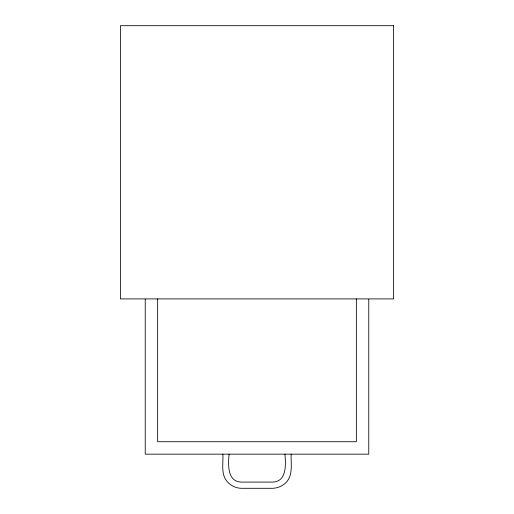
<?xml version="1.0" encoding="UTF-8"?>
<svg xmlns="http://www.w3.org/2000/svg" width="514" height="514" viewBox="0 0 514 514"><rect width="100%" height="100%" fill="white"/><g stroke="black" fill="none" stroke-linecap="round" stroke-linejoin="round"><path stroke-width="0.77" d="M368.769 299.276L368.769 454.151L145.231 454.151L145.231 299.276M356.35 298.872L356.35 441.732L157.65 441.732L157.65 298.872M291.149 454.151C290.751 463.737 293.417 475.309 285.713 482.864C282.18 486.18 277.586 488.159 272.728 488.3L241.272 488.3C234.769 488.171 228.666 484.554 225.318 478.997C221.148 471.383 223.436 462.394 222.851 454.151M284.942 454.151C285.765 464.303 287.082 481.933 272.317 482.093L241.683 482.093C226.918 481.933 228.235 464.303 229.058 454.151M393.608 25.7L120.392 25.7L120.392 298.91L393.608 298.91L393.608 25.7"/></g></svg>
